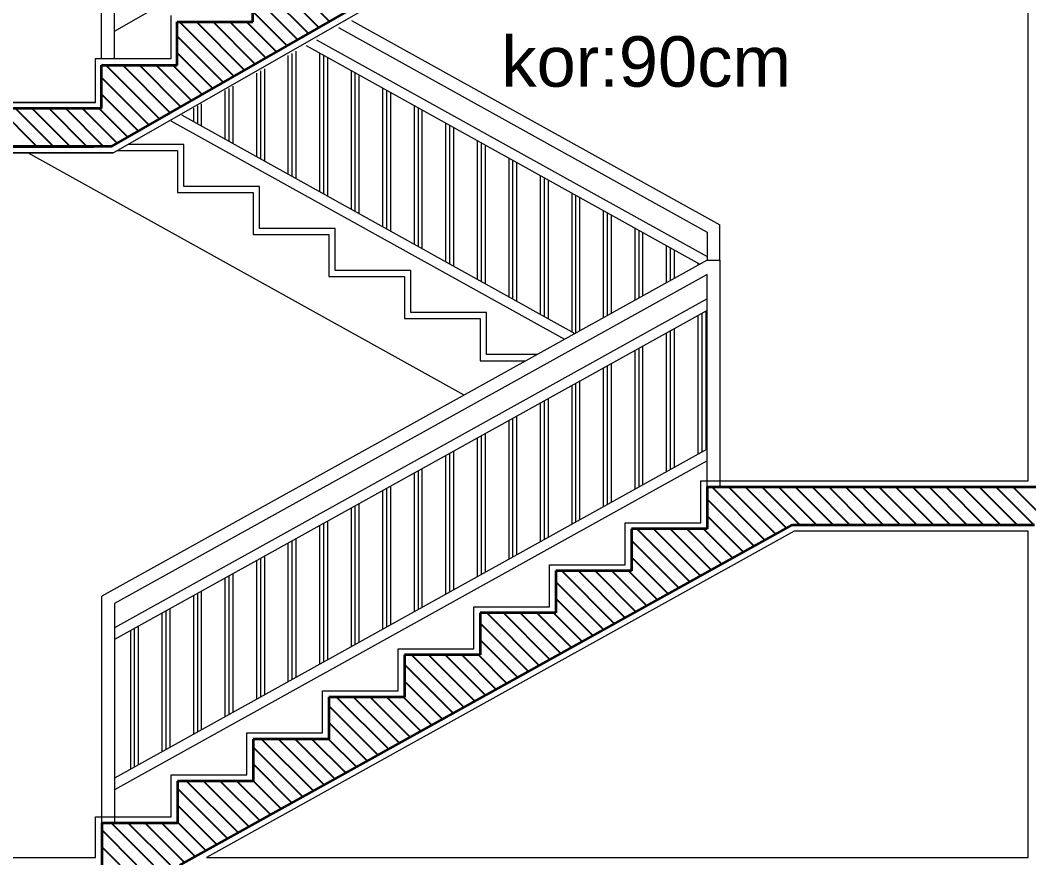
# Model space of a CAD drawing. Header units: inches. Extents: x -7543 to -822, y 102837 to 190349.
# Drawn here: x -828.7955 to -828.7155, y 102836.7985 to 102836.8649 of the extents above; entities that cross this region are included whole.
import ezdxf

# ---------------------------------------------------------------- set-up
doc = ezdxf.new("R2010")
doc.units = ezdxf.units.IN
doc.header["$MEASUREMENT"] = 0
doc.layers.add('BALKON', color=7, linetype='Continuous', lineweight=20, true_color=0xffaaa9)
doc.layers.add('DUVAR', color=7, linetype='Continuous', lineweight=35, true_color=0xfc4642)
for name, color, linetype, lineweight in [('SIVA', 150, 'Continuous', 15), ('TARAMA', 8, 'Continuous', 25), ('YAZI', 7, 'Continuous', 25)]:
    doc.layers.add(name, color=color, linetype=linetype, lineweight=lineweight)
doc.styles.add('TURKCE', font='arial.ttf')

msp = doc.modelspace()

# ---------------------------------------------------------------- linework, layer by layer
at = {"layer": 'BALKON'}
for p, q in [((-828.740984, 102836.890968), (-828.788018, 102836.864002)), ((-828.789018, 102836.861825), (-828.789018, 102836.879467)), ((-828.788018, 102836.878888), (-828.788018, 102836.861825)), ((-828.769173, 102836.864883), (-828.739984, 102836.848673)), ((-828.769173, 102836.864883), (-828.739984, 102836.848673)), ((-828.770203, 102836.864311), (-828.740984, 102836.848085)), ((-828.770203, 102836.864311), (-828.740984, 102836.848085)), ((-828.77195, 102836.863341), (-828.740984, 102836.846144)), ((-828.77195, 102836.863341), (-828.740984, 102836.846144)), ((-828.773882, 102836.852498), (-828.773882, 102836.862268)), ((-828.773882, 102836.852498), (-828.773882, 102836.862268)), ((-828.773569, 102836.852325), (-828.773569, 102836.862441)), ((-828.773569, 102836.852325), (-828.773569, 102836.862441)), ((-828.772774, 102836.862883), (-828.741564, 102836.845551)), ((-828.772774, 102836.862883), (-828.741564, 102836.845551)), ((-828.771694, 102836.851283), (-828.771694, 102836.862283)), ((-828.771694, 102836.851283), (-828.771694, 102836.862283)), ((-828.774194, 102836.852672), (-828.774194, 102836.862094)), ((-828.774194, 102836.852672), (-828.774194, 102836.862094)), ((-828.771382, 102836.85111), (-828.771382, 102836.86211)), ((-828.771382, 102836.85111), (-828.771382, 102836.86211)), ((-828.771069, 102836.850936), (-828.771069, 102836.861936)), ((-828.771069, 102836.850936), (-828.771069, 102836.861936)), ((-828.776694, 102836.85406), (-828.776694, 102836.860706)), ((-828.776694, 102836.85406), (-828.776694, 102836.860706)), ((-828.776382, 102836.853886), (-828.776382, 102836.86088)), ((-828.776382, 102836.853886), (-828.776382, 102836.86088)), ((-828.776069, 102836.853713), (-828.776069, 102836.861053)), ((-828.776069, 102836.853713), (-828.776069, 102836.861053)), ((-828.769194, 102836.849895), (-828.769194, 102836.860895)), ((-828.769194, 102836.849895), (-828.769194, 102836.860895)), ((-828.768882, 102836.849721), (-828.768882, 102836.860721)), ((-828.768882, 102836.849721), (-828.768882, 102836.860721)), ((-828.768569, 102836.849548), (-828.768569, 102836.860548)), ((-828.768569, 102836.849548), (-828.768569, 102836.860548)), ((-828.779194, 102836.855448), (-828.779194, 102836.859318)), ((-828.779194, 102836.855448), (-828.779194, 102836.859318)), ((-828.778882, 102836.855275), (-828.778882, 102836.859491)), ((-828.778882, 102836.855275), (-828.778882, 102836.859491)), ((-828.778569, 102836.855101), (-828.778569, 102836.859665)), ((-828.778569, 102836.855101), (-828.778569, 102836.859665)), ((-828.766694, 102836.848507), (-828.766694, 102836.859507)), ((-828.766694, 102836.848507), (-828.766694, 102836.859507)), ((-828.766382, 102836.848333), (-828.766382, 102836.859333)), ((-828.766382, 102836.848333), (-828.766382, 102836.859333)), ((-828.766069, 102836.84816), (-828.766069, 102836.85916)), ((-828.766069, 102836.84816), (-828.766069, 102836.85916)), ((-828.781069, 102836.85649), (-828.781069, 102836.858276)), ((-828.781069, 102836.85649), (-828.781069, 102836.858276)), ((-828.782678, 102836.857383), (-828.751468, 102836.840051)), ((-828.782678, 102836.857383), (-828.751468, 102836.840051)), ((-828.781694, 102836.856837), (-828.781694, 102836.857929)), ((-828.781694, 102836.856837), (-828.781694, 102836.857929)), ((-828.781382, 102836.856663), (-828.781382, 102836.858103)), ((-828.781382, 102836.856663), (-828.781382, 102836.858103)), ((-828.764194, 102836.847118), (-828.764194, 102836.858118)), ((-828.764194, 102836.847118), (-828.764194, 102836.858118)), ((-828.763882, 102836.846945), (-828.763882, 102836.857945)), ((-828.763882, 102836.846945), (-828.763882, 102836.857945)), ((-828.763569, 102836.846771), (-828.763569, 102836.857771)), ((-828.763569, 102836.846771), (-828.763569, 102836.857771)), ((-828.783502, 102836.856925), (-828.752291, 102836.839593)), ((-828.783502, 102836.856925), (-828.752291, 102836.839593)), ((-828.761694, 102836.84573), (-828.761694, 102836.85673)), ((-828.761694, 102836.84573), (-828.761694, 102836.85673)), ((-828.761382, 102836.845556), (-828.761382, 102836.856556)), ((-828.761382, 102836.845556), (-828.761382, 102836.856556)), ((-828.761069, 102836.845383), (-828.761069, 102836.856383)), ((-828.761069, 102836.845383), (-828.761069, 102836.856383)), ((-828.782484, 102836.855053), (-828.786874, 102836.855053)), ((-828.782484, 102836.855053), (-828.786874, 102836.855053)), ((-828.782484, 102836.851721), (-828.782484, 102836.855053)), ((-828.782484, 102836.851721), (-828.782484, 102836.855053)), ((-828.759194, 102836.844342), (-828.759194, 102836.855342)), ((-828.759194, 102836.844342), (-828.759194, 102836.855342)), ((-828.758882, 102836.844168), (-828.758882, 102836.855168)), ((-828.758882, 102836.844168), (-828.758882, 102836.855168)), ((-828.758569, 102836.843995), (-828.758569, 102836.854995)), ((-828.758569, 102836.843995), (-828.758569, 102836.854995)), ((-828.760258, 102836.835169), (-828.794861, 102836.854385)), ((-828.760258, 102836.835169), (-828.794861, 102836.854385)), ((-828.787775, 102836.854553), (-828.782984, 102836.854553)), ((-828.787775, 102836.854553), (-828.782984, 102836.854553)), ((-828.782984, 102836.854553), (-828.782984, 102836.851221)), ((-828.782984, 102836.854553), (-828.782984, 102836.851221)), ((-828.756694, 102836.842953), (-828.756694, 102836.853953)), ((-828.756694, 102836.842953), (-828.756694, 102836.853953)), ((-828.756382, 102836.84278), (-828.756382, 102836.85378)), ((-828.756382, 102836.84278), (-828.756382, 102836.85378)), ((-828.756069, 102836.842606), (-828.756069, 102836.853606)), ((-828.756069, 102836.842606), (-828.756069, 102836.853606)), ((-828.754194, 102836.841565), (-828.754194, 102836.852565)), ((-828.754194, 102836.841565), (-828.754194, 102836.852565)), ((-828.753882, 102836.841391), (-828.753882, 102836.852391)), ((-828.753882, 102836.841391), (-828.753882, 102836.852391)), ((-828.753569, 102836.841218), (-828.753569, 102836.852218)), ((-828.753569, 102836.841218), (-828.753569, 102836.852218)), ((-828.782984, 102836.851221), (-828.776984, 102836.851221)), ((-828.782984, 102836.851221), (-828.776984, 102836.851221)), ((-828.776484, 102836.851721), (-828.782484, 102836.851721)), ((-828.776484, 102836.851721), (-828.782484, 102836.851721)), ((-828.776984, 102836.851221), (-828.776984, 102836.847889)), ((-828.776984, 102836.851221), (-828.776984, 102836.847889)), ((-828.776484, 102836.848389), (-828.776484, 102836.851721)), ((-828.776484, 102836.848389), (-828.776484, 102836.851721)), ((-828.751694, 102836.840177), (-828.751694, 102836.851177)), ((-828.751694, 102836.840177), (-828.751694, 102836.851177)), ((-828.751382, 102836.840098), (-828.751382, 102836.851003)), ((-828.751382, 102836.840098), (-828.751382, 102836.851003)), ((-828.751069, 102836.840272), (-828.751069, 102836.85083)), ((-828.751069, 102836.840272), (-828.751069, 102836.85083)), ((-828.749194, 102836.841313), (-828.749194, 102836.849788)), ((-828.749194, 102836.841313), (-828.749194, 102836.849788)), ((-828.748882, 102836.841487), (-828.748882, 102836.849615)), ((-828.748882, 102836.841487), (-828.748882, 102836.849615)), ((-828.748569, 102836.84166), (-828.748569, 102836.849441)), ((-828.748569, 102836.84166), (-828.748569, 102836.849441)), ((-828.739984, 102836.845873), (-828.739984, 102836.848673)), ((-828.739984, 102836.845873), (-828.739984, 102836.848673)), ((-828.776984, 102836.847889), (-828.770984, 102836.847889)), ((-828.776984, 102836.847889), (-828.770984, 102836.847889)), ((-828.770484, 102836.848389), (-828.776484, 102836.848389)), ((-828.770484, 102836.848389), (-828.776484, 102836.848389)), ((-828.770984, 102836.847889), (-828.770984, 102836.844557)), ((-828.770984, 102836.847889), (-828.770984, 102836.844557)), ((-828.770484, 102836.845057), (-828.770484, 102836.848389)), ((-828.770484, 102836.845057), (-828.770484, 102836.848389)), ((-828.746694, 102836.842702), (-828.746694, 102836.8484)), ((-828.746694, 102836.842702), (-828.746694, 102836.8484)), ((-828.746382, 102836.842875), (-828.746382, 102836.848226)), ((-828.746382, 102836.842875), (-828.746382, 102836.848226)), ((-828.746069, 102836.843049), (-828.746069, 102836.848053)), ((-828.746069, 102836.843049), (-828.746069, 102836.848053)), ((-828.740984, 102836.848085), (-828.740984, 102836.845873)), ((-828.740984, 102836.848085), (-828.740984, 102836.845873)), ((-828.744194, 102836.84409), (-828.744194, 102836.847012)), ((-828.744194, 102836.84409), (-828.744194, 102836.847012)), ((-828.743882, 102836.844263), (-828.743882, 102836.846838)), ((-828.743882, 102836.844263), (-828.743882, 102836.846838)), ((-828.743569, 102836.844437), (-828.743569, 102836.846665)), ((-828.743569, 102836.844437), (-828.743569, 102836.846665)), ((-828.740984, 102836.845873), (-828.788984, 102836.819217)), ((-828.741694, 102836.845478), (-828.741694, 102836.845623)), ((-828.741694, 102836.845478), (-828.741694, 102836.845623)), ((-828.740984, 102836.845873), (-828.739984, 102836.845873)), ((-828.740984, 102836.845873), (-828.739984, 102836.845873)), ((-828.739984, 102836.845873), (-828.739984, 102836.827873)), ((-828.740984, 102836.844729), (-828.787984, 102836.818628)), ((-828.764484, 102836.845057), (-828.770484, 102836.845057)), ((-828.764484, 102836.845057), (-828.770484, 102836.845057)), ((-828.764484, 102836.841725), (-828.764484, 102836.845057)), ((-828.764484, 102836.841725), (-828.764484, 102836.845057)), ((-828.740984, 102836.827873), (-828.740984, 102836.844729)), ((-828.770984, 102836.844557), (-828.764984, 102836.844557)), ((-828.770984, 102836.844557), (-828.764984, 102836.844557)), ((-828.764984, 102836.844557), (-828.764984, 102836.841225)), ((-828.764984, 102836.844557), (-828.764984, 102836.841225)), ((-828.740984, 102836.842788), (-828.787984, 102836.816687)), ((-828.740984, 102836.841873), (-828.787984, 102836.815772)), ((-828.758484, 102836.841725), (-828.764484, 102836.841725)), ((-828.758484, 102836.841725), (-828.764484, 102836.841725)), ((-828.758484, 102836.838393), (-828.758484, 102836.841725)), ((-828.758484, 102836.838393), (-828.758484, 102836.841725)), ((-828.741694, 102836.830478), (-828.741694, 102836.841478)), ((-828.741382, 102836.830652), (-828.741382, 102836.841652)), ((-828.741069, 102836.830825), (-828.741069, 102836.841825)), ((-828.764984, 102836.841225), (-828.758984, 102836.841225)), ((-828.764984, 102836.841225), (-828.758984, 102836.841225)), ((-828.758984, 102836.841225), (-828.758984, 102836.837893)), ((-828.758984, 102836.841225), (-828.758984, 102836.837893)), ((-828.744194, 102836.82909), (-828.744194, 102836.84009)), ((-828.743882, 102836.829263), (-828.743882, 102836.840263)), ((-828.743569, 102836.829437), (-828.743569, 102836.840437)), ((-828.746069, 102836.828049), (-828.746069, 102836.839049)), ((-828.754453, 102836.838393), (-828.758484, 102836.838393)), ((-828.754453, 102836.838393), (-828.758484, 102836.838393)), ((-828.746694, 102836.827702), (-828.746694, 102836.838702)), ((-828.746382, 102836.827875), (-828.746382, 102836.838875)), ((-828.758984, 102836.837893), (-828.755354, 102836.837893)), ((-828.758984, 102836.837893), (-828.755354, 102836.837893)), ((-828.748882, 102836.826487), (-828.748882, 102836.837487)), ((-828.748569, 102836.82666), (-828.748569, 102836.83766)), ((-828.749194, 102836.826313), (-828.749194, 102836.837313)), ((-828.751694, 102836.824925), (-828.751694, 102836.835925)), ((-828.751382, 102836.825098), (-828.751382, 102836.836098)), ((-828.751069, 102836.825272), (-828.751069, 102836.836272)), ((-828.754194, 102836.823537), (-828.754194, 102836.834537)), ((-828.753882, 102836.82371), (-828.753882, 102836.83471)), ((-828.753569, 102836.823884), (-828.753569, 102836.834884)), ((-828.756069, 102836.822495), (-828.756069, 102836.833495)), ((-828.756694, 102836.822148), (-828.756694, 102836.833148)), ((-828.756382, 102836.822322), (-828.756382, 102836.833322)), ((-828.758882, 102836.820933), (-828.758882, 102836.831933)), ((-828.758569, 102836.821107), (-828.758569, 102836.832107)), ((-828.759194, 102836.82076), (-828.759194, 102836.83176)), ((-828.740984, 102836.830873), (-828.787984, 102836.804772)), ((-828.761694, 102836.819372), (-828.761694, 102836.830372)), ((-828.761382, 102836.819545), (-828.761382, 102836.830545)), ((-828.761069, 102836.819719), (-828.761069, 102836.830719)), ((-828.740984, 102836.829958), (-828.787984, 102836.803857)), ((-828.764194, 102836.817983), (-828.764194, 102836.828983)), ((-828.763882, 102836.818157), (-828.763882, 102836.829157)), ((-828.763569, 102836.81833), (-828.763569, 102836.82933)), ((-828.766069, 102836.816942), (-828.766069, 102836.827942)), ((-828.766694, 102836.816595), (-828.766694, 102836.827595)), ((-828.766382, 102836.816768), (-828.766382, 102836.827768)), ((-828.769194, 102836.815207), (-828.769194, 102836.826207)), ((-828.768882, 102836.81538), (-828.768882, 102836.82638)), ((-828.768569, 102836.815554), (-828.768569, 102836.826554)), ((-828.771694, 102836.813818), (-828.771694, 102836.824818)), ((-828.771382, 102836.813992), (-828.771382, 102836.824992)), ((-828.771069, 102836.814165), (-828.771069, 102836.825165)), ((-828.774194, 102836.81243), (-828.774194, 102836.82343)), ((-828.773882, 102836.812603), (-828.773882, 102836.823603)), ((-828.773569, 102836.812777), (-828.773569, 102836.823777)), ((-828.776382, 102836.811215), (-828.776382, 102836.822215)), ((-828.776069, 102836.811389), (-828.776069, 102836.822389)), ((-828.776694, 102836.811042), (-828.776694, 102836.822042)), ((-828.779194, 102836.809653), (-828.779194, 102836.820653)), ((-828.778882, 102836.809827), (-828.778882, 102836.820827)), ((-828.778569, 102836.81), (-828.778569, 102836.821)), ((-828.788984, 102836.801217), (-828.788984, 102836.819217)), ((-828.781694, 102836.808265), (-828.781694, 102836.819265)), ((-828.781382, 102836.808438), (-828.781382, 102836.819438)), ((-828.781069, 102836.808612), (-828.781069, 102836.819612)), ((-828.787984, 102836.818628), (-828.787984, 102836.801217)), ((-828.783569, 102836.807224), (-828.783569, 102836.818224)), ((-828.784194, 102836.806877), (-828.784194, 102836.817877)), ((-828.783882, 102836.80705), (-828.783882, 102836.81805)), ((-828.786382, 102836.805662), (-828.786382, 102836.816662)), ((-828.786069, 102836.805835), (-828.786069, 102836.816835)), ((-828.786694, 102836.805488), (-828.786694, 102836.816488)), ((-828.788984, 102836.801717), (-828.788984, 102836.814741))]:
    msp.add_line(p, q, dxfattribs=at)
at = {"layer": 'DUVAR'}
for p, q in [((-828.788219, 102836.854885), (-828.745525, 102836.879362)), ((-828.777018, 102836.864765), (-828.777018, 102836.868205)), ((-828.783018, 102836.861325), (-828.783018, 102836.864765)), ((-828.783018, 102836.864765), (-828.777018, 102836.864765)), ((-828.789018, 102836.857885), (-828.789018, 102836.861325)), ((-828.789018, 102836.861325), (-828.783018, 102836.861325)), ((-828.789018, 102836.857885), (-828.830518, 102836.857885)), ((-828.825518, 102836.854885), (-828.789618, 102836.854885)), ((-828.788219, 102836.854885), (-828.825518, 102836.854885)), ((-828.740984, 102836.827873), (-828.740984, 102836.824541)), ((-828.740984, 102836.827873), (-828.711018, 102836.827873)), ((-828.782805, 102836.797885), (-828.734207, 102836.824873)), ((-828.734207, 102836.824873), (-828.715018, 102836.824873)), ((-828.740984, 102836.824541), (-828.746984, 102836.824541)), ((-828.746984, 102836.824541), (-828.746984, 102836.821209)), ((-828.746984, 102836.821209), (-828.752984, 102836.821209)), ((-828.752984, 102836.821209), (-828.752984, 102836.817877)), ((-828.752984, 102836.817877), (-828.758984, 102836.817877)), ((-828.758984, 102836.817877), (-828.758984, 102836.814545)), ((-828.758984, 102836.814545), (-828.764984, 102836.814545)), ((-828.764984, 102836.814545), (-828.764984, 102836.811213)), ((-828.764984, 102836.811213), (-828.770984, 102836.811213)), ((-828.770984, 102836.811213), (-828.770984, 102836.807881)), ((-828.770984, 102836.807881), (-828.776984, 102836.807881)), ((-828.776984, 102836.807881), (-828.776984, 102836.804549)), ((-828.776984, 102836.804549), (-828.782984, 102836.804549)), ((-828.782984, 102836.804549), (-828.782984, 102836.801217)), ((-828.782984, 102836.801217), (-828.788984, 102836.801217)), ((-828.788984, 102836.801217), (-828.788984, 102836.797885))]:
    msp.add_line(p, q, dxfattribs=at)
at = {"layer": 'SIVA'}
for p, q in [((-828.715518, 102836.828373), (-828.715518, 102836.891301)), ((-828.788085, 102836.854385), (-828.745277, 102836.878928)), ((-828.783518, 102836.865265), (-828.783518, 102836.861825)), ((-828.783518, 102836.861825), (-828.789518, 102836.861825)), ((-828.789518, 102836.861825), (-828.789518, 102836.858385)), ((-828.825018, 102836.858385), (-828.789484, 102836.858385)), ((-828.789518, 102836.858385), (-828.800263, 102836.858385)), ((-828.788077, 102836.854385), (-828.825018, 102836.854385)), ((-828.800263, 102836.854385), (-828.788085, 102836.854385)), ((-828.741484, 102836.825041), (-828.741484, 102836.828373)), ((-828.741484, 102836.828373), (-828.715518, 102836.828373)), ((-828.747484, 102836.821709), (-828.747484, 102836.825041)), ((-828.747484, 102836.825041), (-828.741484, 102836.825041)), ((-828.734077, 102836.824373), (-828.780694, 102836.798485)), ((-828.715518, 102836.824373), (-828.734077, 102836.824373)), ((-828.715518, 102836.798485), (-828.715518, 102836.824373)), ((-828.753484, 102836.818377), (-828.753484, 102836.821709)), ((-828.753484, 102836.821709), (-828.747484, 102836.821709)), ((-828.759484, 102836.815045), (-828.759484, 102836.818377)), ((-828.759484, 102836.818377), (-828.753484, 102836.818377)), ((-828.765484, 102836.811713), (-828.765484, 102836.815045)), ((-828.765484, 102836.815045), (-828.759484, 102836.815045)), ((-828.771484, 102836.808381), (-828.771484, 102836.811713)), ((-828.771484, 102836.811713), (-828.765484, 102836.811713)), ((-828.777484, 102836.805049), (-828.777484, 102836.808381)), ((-828.777484, 102836.808381), (-828.771484, 102836.808381)), ((-828.783484, 102836.801717), (-828.783484, 102836.805049)), ((-828.783484, 102836.805049), (-828.777484, 102836.805049)), ((-828.789484, 102836.798485), (-828.789484, 102836.801717)), ((-828.789484, 102836.801717), (-828.783484, 102836.801717)), ((-828.825018, 102836.798485), (-828.789484, 102836.798485)), ((-828.780694, 102836.798485), (-828.715518, 102836.798485))]:
    msp.add_line(p, q, dxfattribs=at)
at = {"layer": 'TARAMA'}
for p, q in [((-828.772605, 102836.863837), (-828.776973, 102836.868205)), ((-828.771762, 102836.86432), (-828.775647, 102836.868205)), ((-828.77092, 102836.864803), (-828.774322, 102836.868205)), ((-828.773448, 102836.863353), (-828.777018, 102836.866923)), ((-828.77429, 102836.86287), (-828.777018, 102836.865597)), ((-828.778504, 102836.860455), (-828.782814, 102836.864765)), ((-828.777661, 102836.860938), (-828.781488, 102836.864765)), ((-828.776818, 102836.861421), (-828.780162, 102836.864765)), ((-828.775976, 102836.861904), (-828.778836, 102836.864765)), ((-828.775133, 102836.862387), (-828.777511, 102836.864765)), ((-828.782594, 102836.863882), (-828.782594, 102836.863882)), ((-828.781931, 102836.864545), (-828.781931, 102836.864545)), ((-828.781268, 102836.863882), (-828.781268, 102836.863882)), ((-828.780605, 102836.864545), (-828.780605, 102836.864545)), ((-828.779942, 102836.863882), (-828.779942, 102836.863882)), ((-828.77928, 102836.864545), (-828.77928, 102836.864545)), ((-828.778617, 102836.863882), (-828.778617, 102836.863882)), ((-828.777954, 102836.864545), (-828.777954, 102836.864545)), ((-828.777291, 102836.863882), (-828.777291, 102836.863882)), ((-828.776628, 102836.864545), (-828.776628, 102836.864545)), ((-828.775965, 102836.863882), (-828.775965, 102836.863882)), ((-828.775302, 102836.864545), (-828.775302, 102836.864545)), ((-828.774639, 102836.863882), (-828.774639, 102836.863882)), ((-828.773976, 102836.864545), (-828.773976, 102836.864545)), ((-828.773313, 102836.863882), (-828.773313, 102836.863882)), ((-828.77265, 102836.864545), (-828.77265, 102836.864545)), ((-828.779346, 102836.859971), (-828.783018, 102836.863642)), ((-828.781931, 102836.863219), (-828.781931, 102836.863219)), ((-828.780605, 102836.863219), (-828.780605, 102836.863219)), ((-828.77928, 102836.863219), (-828.77928, 102836.863219)), ((-828.777954, 102836.863219), (-828.777954, 102836.863219)), ((-828.776628, 102836.863219), (-828.776628, 102836.863219)), ((-828.775302, 102836.863219), (-828.775302, 102836.863219)), ((-828.773976, 102836.863219), (-828.773976, 102836.863219)), ((-828.780189, 102836.859488), (-828.783018, 102836.862317)), ((-828.782594, 102836.862556), (-828.782594, 102836.862556)), ((-828.781268, 102836.862556), (-828.781268, 102836.862556)), ((-828.779942, 102836.862556), (-828.779942, 102836.862556)), ((-828.778617, 102836.862556), (-828.778617, 102836.862556)), ((-828.777291, 102836.862556), (-828.777291, 102836.862556)), ((-828.775965, 102836.862556), (-828.775965, 102836.862556)), ((-828.781931, 102836.861893), (-828.781931, 102836.861893)), ((-828.780605, 102836.861893), (-828.780605, 102836.861893)), ((-828.77928, 102836.861893), (-828.77928, 102836.861893)), ((-828.777954, 102836.861893), (-828.777954, 102836.861893)), ((-828.776628, 102836.861893), (-828.776628, 102836.861893)), ((-828.784403, 102836.857073), (-828.788655, 102836.861325)), ((-828.787897, 102836.86123), (-828.787897, 102836.86123)), ((-828.78356, 102836.857556), (-828.787329, 102836.861325)), ((-828.786572, 102836.86123), (-828.786572, 102836.86123)), ((-828.782717, 102836.858039), (-828.786003, 102836.861325)), ((-828.785246, 102836.86123), (-828.785246, 102836.86123)), ((-828.781875, 102836.858522), (-828.784677, 102836.861325)), ((-828.78392, 102836.86123), (-828.78392, 102836.86123)), ((-828.781032, 102836.859005), (-828.783351, 102836.861325)), ((-828.782594, 102836.86123), (-828.782594, 102836.86123)), ((-828.781268, 102836.86123), (-828.781268, 102836.86123)), ((-828.779942, 102836.86123), (-828.779942, 102836.86123)), ((-828.778617, 102836.86123), (-828.778617, 102836.86123)), ((-828.777291, 102836.86123), (-828.777291, 102836.86123)), ((-828.785245, 102836.856589), (-828.789018, 102836.860362)), ((-828.78856, 102836.860567), (-828.78856, 102836.860567)), ((-828.787897, 102836.859904), (-828.787897, 102836.859904)), ((-828.787235, 102836.860567), (-828.787235, 102836.860567)), ((-828.786572, 102836.859904), (-828.786572, 102836.859904)), ((-828.785909, 102836.860567), (-828.785909, 102836.860567)), ((-828.785246, 102836.859904), (-828.785246, 102836.859904)), ((-828.784583, 102836.860567), (-828.784583, 102836.860567)), ((-828.78392, 102836.859904), (-828.78392, 102836.859904)), ((-828.783257, 102836.860567), (-828.783257, 102836.860567)), ((-828.782594, 102836.859904), (-828.782594, 102836.859904)), ((-828.781931, 102836.860567), (-828.781931, 102836.860567)), ((-828.781268, 102836.859904), (-828.781268, 102836.859904)), ((-828.780605, 102836.860567), (-828.780605, 102836.860567)), ((-828.779942, 102836.859904), (-828.779942, 102836.859904)), ((-828.77928, 102836.860567), (-828.77928, 102836.860567)), ((-828.786088, 102836.856106), (-828.789018, 102836.859036)), ((-828.78856, 102836.859242), (-828.78856, 102836.859242)), ((-828.787235, 102836.859242), (-828.787235, 102836.859242)), ((-828.785909, 102836.859242), (-828.785909, 102836.859242)), ((-828.784583, 102836.859242), (-828.784583, 102836.859242)), ((-828.783257, 102836.859242), (-828.783257, 102836.859242)), ((-828.781931, 102836.859242), (-828.781931, 102836.859242)), ((-828.787897, 102836.858579), (-828.787897, 102836.858579)), ((-828.786572, 102836.858579), (-828.786572, 102836.858579)), ((-828.785246, 102836.858579), (-828.785246, 102836.858579)), ((-828.78392, 102836.858579), (-828.78392, 102836.858579)), ((-828.782594, 102836.858579), (-828.782594, 102836.858579)), ((-828.794147, 102836.854885), (-828.797147, 102836.857885)), ((-828.792821, 102836.854885), (-828.795821, 102836.857885)), ((-828.791496, 102836.854885), (-828.794496, 102836.857885)), ((-828.79017, 102836.854885), (-828.79317, 102836.857885)), ((-828.788844, 102836.854885), (-828.791844, 102836.857885)), ((-828.787773, 102836.85514), (-828.790518, 102836.857885)), ((-828.786931, 102836.855623), (-828.789192, 102836.857885)), ((-828.78856, 102836.857916), (-828.78856, 102836.857916)), ((-828.787235, 102836.857916), (-828.787235, 102836.857916)), ((-828.785909, 102836.857916), (-828.785909, 102836.857916)), ((-828.784583, 102836.857916), (-828.784583, 102836.857916)), ((-828.783257, 102836.857916), (-828.783257, 102836.857916)), ((-828.795189, 102836.85659), (-828.795189, 102836.85659)), ((-828.794527, 102836.857253), (-828.794527, 102836.857253)), ((-828.793864, 102836.85659), (-828.793864, 102836.85659)), ((-828.793201, 102836.857253), (-828.793201, 102836.857253)), ((-828.792538, 102836.85659), (-828.792538, 102836.85659)), ((-828.791875, 102836.857253), (-828.791875, 102836.857253)), ((-828.791212, 102836.85659), (-828.791212, 102836.85659)), ((-828.790549, 102836.857253), (-828.790549, 102836.857253)), ((-828.789886, 102836.85659), (-828.789886, 102836.85659)), ((-828.789223, 102836.857253), (-828.789223, 102836.857253)), ((-828.78856, 102836.85659), (-828.78856, 102836.85659)), ((-828.787897, 102836.857253), (-828.787897, 102836.857253)), ((-828.787235, 102836.85659), (-828.787235, 102836.85659)), ((-828.786572, 102836.857253), (-828.786572, 102836.857253)), ((-828.785909, 102836.85659), (-828.785909, 102836.85659)), ((-828.785246, 102836.857253), (-828.785246, 102836.857253)), ((-828.794527, 102836.855927), (-828.794527, 102836.855927)), ((-828.793201, 102836.855927), (-828.793201, 102836.855927)), ((-828.791875, 102836.855927), (-828.791875, 102836.855927)), ((-828.790549, 102836.855927), (-828.790549, 102836.855927)), ((-828.789223, 102836.855927), (-828.789223, 102836.855927)), ((-828.787897, 102836.855927), (-828.787897, 102836.855927)), ((-828.786572, 102836.855927), (-828.786572, 102836.855927)), ((-828.795189, 102836.855264), (-828.795189, 102836.855264)), ((-828.793864, 102836.855264), (-828.793864, 102836.855264)), ((-828.792538, 102836.855264), (-828.792538, 102836.855264)), ((-828.791212, 102836.855264), (-828.791212, 102836.855264)), ((-828.789886, 102836.855264), (-828.789886, 102836.855264)), ((-828.78856, 102836.855264), (-828.78856, 102836.855264)), ((-828.7364, 102836.823654), (-828.740619, 102836.827873)), ((-828.735548, 102836.824128), (-828.739293, 102836.827873)), ((-828.734696, 102836.824601), (-828.737967, 102836.827873)), ((-828.733641, 102836.824873), (-828.736641, 102836.827873)), ((-828.732315, 102836.824873), (-828.735315, 102836.827873)), ((-828.73099, 102836.824873), (-828.73399, 102836.827873)), ((-828.729664, 102836.824873), (-828.732664, 102836.827873)), ((-828.728338, 102836.824873), (-828.731338, 102836.827873)), ((-828.727012, 102836.824873), (-828.730012, 102836.827873)), ((-828.725686, 102836.824873), (-828.728686, 102836.827873)), ((-828.72436, 102836.824873), (-828.72736, 102836.827873)), ((-828.723035, 102836.824873), (-828.726035, 102836.827873)), ((-828.721709, 102836.824873), (-828.724709, 102836.827873)), ((-828.720383, 102836.824873), (-828.723383, 102836.827873)), ((-828.719057, 102836.824873), (-828.722057, 102836.827873)), ((-828.717731, 102836.824873), (-828.720731, 102836.827873)), ((-828.716405, 102836.824873), (-828.719405, 102836.827873)), ((-828.71508, 102836.824873), (-828.71808, 102836.827873)), ((-828.711018, 102836.822136), (-828.716754, 102836.827873)), ((-828.740831, 102836.827422), (-828.740831, 102836.827422)), ((-828.739505, 102836.827422), (-828.739505, 102836.827422)), ((-828.738179, 102836.827422), (-828.738179, 102836.827422)), ((-828.736853, 102836.827422), (-828.736853, 102836.827422)), ((-828.735527, 102836.827422), (-828.735527, 102836.827422)), ((-828.734202, 102836.827422), (-828.734202, 102836.827422)), ((-828.732876, 102836.827422), (-828.732876, 102836.827422)), ((-828.73155, 102836.827422), (-828.73155, 102836.827422)), ((-828.730224, 102836.827422), (-828.730224, 102836.827422)), ((-828.728898, 102836.827422), (-828.728898, 102836.827422)), ((-828.727572, 102836.827422), (-828.727572, 102836.827422)), ((-828.726247, 102836.827422), (-828.726247, 102836.827422)), ((-828.724921, 102836.827422), (-828.724921, 102836.827422)), ((-828.723595, 102836.827422), (-828.723595, 102836.827422)), ((-828.722269, 102836.827422), (-828.722269, 102836.827422)), ((-828.720943, 102836.827422), (-828.720943, 102836.827422)), ((-828.719617, 102836.827422), (-828.719617, 102836.827422)), ((-828.718292, 102836.827422), (-828.718292, 102836.827422)), ((-828.716966, 102836.827422), (-828.716966, 102836.827422)), ((-828.71564, 102836.827422), (-828.71564, 102836.827422)), ((-828.737253, 102836.823181), (-828.740984, 102836.826912)), ((-828.740168, 102836.826759), (-828.740168, 102836.826759)), ((-828.738842, 102836.826759), (-828.738842, 102836.826759)), ((-828.737516, 102836.826759), (-828.737516, 102836.826759)), ((-828.73619, 102836.826759), (-828.73619, 102836.826759)), ((-828.734864, 102836.826759), (-828.734864, 102836.826759)), ((-828.733539, 102836.826759), (-828.733539, 102836.826759)), ((-828.732213, 102836.826759), (-828.732213, 102836.826759)), ((-828.730887, 102836.826759), (-828.730887, 102836.826759)), ((-828.729561, 102836.826759), (-828.729561, 102836.826759)), ((-828.728235, 102836.826759), (-828.728235, 102836.826759)), ((-828.726909, 102836.826759), (-828.726909, 102836.826759)), ((-828.725584, 102836.826759), (-828.725584, 102836.826759)), ((-828.724258, 102836.826759), (-828.724258, 102836.826759)), ((-828.722932, 102836.826759), (-828.722932, 102836.826759)), ((-828.721606, 102836.826759), (-828.721606, 102836.826759)), ((-828.72028, 102836.826759), (-828.72028, 102836.826759)), ((-828.718955, 102836.826759), (-828.718955, 102836.826759)), ((-828.717629, 102836.826759), (-828.717629, 102836.826759)), ((-828.716303, 102836.826759), (-828.716303, 102836.826759)), ((-828.738105, 102836.822708), (-828.740984, 102836.825586)), ((-828.740831, 102836.826096), (-828.740831, 102836.826096)), ((-828.740168, 102836.825433), (-828.740168, 102836.825433)), ((-828.739505, 102836.826096), (-828.739505, 102836.826096)), ((-828.738842, 102836.825433), (-828.738842, 102836.825433)), ((-828.738179, 102836.826096), (-828.738179, 102836.826096)), ((-828.737516, 102836.825433), (-828.737516, 102836.825433)), ((-828.736853, 102836.826096), (-828.736853, 102836.826096)), ((-828.73619, 102836.825433), (-828.73619, 102836.825433)), ((-828.735527, 102836.826096), (-828.735527, 102836.826096)), ((-828.734864, 102836.825433), (-828.734864, 102836.825433)), ((-828.734202, 102836.826096), (-828.734202, 102836.826096)), ((-828.733539, 102836.825433), (-828.733539, 102836.825433)), ((-828.732876, 102836.826096), (-828.732876, 102836.826096)), ((-828.732213, 102836.825433), (-828.732213, 102836.825433)), ((-828.73155, 102836.826096), (-828.73155, 102836.826096)), ((-828.730887, 102836.825433), (-828.730887, 102836.825433)), ((-828.730224, 102836.826096), (-828.730224, 102836.826096)), ((-828.729561, 102836.825433), (-828.729561, 102836.825433)), ((-828.728898, 102836.826096), (-828.728898, 102836.826096)), ((-828.728235, 102836.825433), (-828.728235, 102836.825433)), ((-828.727572, 102836.826096), (-828.727572, 102836.826096)), ((-828.726909, 102836.825433), (-828.726909, 102836.825433)), ((-828.726247, 102836.826096), (-828.726247, 102836.826096)), ((-828.725584, 102836.825433), (-828.725584, 102836.825433)), ((-828.724921, 102836.826096), (-828.724921, 102836.826096)), ((-828.724258, 102836.825433), (-828.724258, 102836.825433)), ((-828.723595, 102836.826096), (-828.723595, 102836.826096)), ((-828.722932, 102836.825433), (-828.722932, 102836.825433)), ((-828.722269, 102836.826096), (-828.722269, 102836.826096)), ((-828.721606, 102836.825433), (-828.721606, 102836.825433)), ((-828.720943, 102836.826096), (-828.720943, 102836.826096)), ((-828.72028, 102836.825433), (-828.72028, 102836.825433)), ((-828.719617, 102836.826096), (-828.719617, 102836.826096)), ((-828.718955, 102836.825433), (-828.718955, 102836.825433)), ((-828.718292, 102836.826096), (-828.718292, 102836.826096)), ((-828.717629, 102836.825433), (-828.717629, 102836.825433)), ((-828.716966, 102836.826096), (-828.716966, 102836.826096)), ((-828.716303, 102836.825433), (-828.716303, 102836.825433)), ((-828.71564, 102836.826096), (-828.71564, 102836.826096)), ((-828.740831, 102836.82477), (-828.740831, 102836.82477)), ((-828.739505, 102836.82477), (-828.739505, 102836.82477)), ((-828.738179, 102836.82477), (-828.738179, 102836.82477)), ((-828.736853, 102836.82477), (-828.736853, 102836.82477)), ((-828.735527, 102836.82477), (-828.735527, 102836.82477)), ((-828.746797, 102836.824107), (-828.746797, 102836.824107)), ((-828.742367, 102836.820341), (-828.746567, 102836.824541)), ((-828.745471, 102836.824107), (-828.745471, 102836.824107)), ((-828.741515, 102836.820814), (-828.745242, 102836.824541)), ((-828.744145, 102836.824107), (-828.744145, 102836.824107)), ((-828.740663, 102836.821288), (-828.743916, 102836.824541)), ((-828.742819, 102836.824107), (-828.742819, 102836.824107)), ((-828.73981, 102836.821761), (-828.74259, 102836.824541)), ((-828.741494, 102836.824107), (-828.741494, 102836.824107)), ((-828.738958, 102836.822234), (-828.741264, 102836.824541)), ((-828.740168, 102836.824107), (-828.740168, 102836.824107)), ((-828.738842, 102836.824107), (-828.738842, 102836.824107)), ((-828.737516, 102836.824107), (-828.737516, 102836.824107)), ((-828.73619, 102836.824107), (-828.73619, 102836.824107)), ((-828.74322, 102836.819867), (-828.746984, 102836.823631)), ((-828.746134, 102836.823444), (-828.746134, 102836.823444)), ((-828.744808, 102836.823444), (-828.744808, 102836.823444)), ((-828.743482, 102836.823444), (-828.743482, 102836.823444)), ((-828.742156, 102836.823444), (-828.742156, 102836.823444)), ((-828.740831, 102836.823444), (-828.740831, 102836.823444)), ((-828.739505, 102836.823444), (-828.739505, 102836.823444)), ((-828.738179, 102836.823444), (-828.738179, 102836.823444)), ((-828.736853, 102836.823444), (-828.736853, 102836.823444)), ((-828.744072, 102836.819394), (-828.746984, 102836.822305)), ((-828.746797, 102836.822781), (-828.746797, 102836.822781)), ((-828.745471, 102836.822781), (-828.745471, 102836.822781)), ((-828.744145, 102836.822781), (-828.744145, 102836.822781)), ((-828.742819, 102836.822781), (-828.742819, 102836.822781)), ((-828.741494, 102836.822781), (-828.741494, 102836.822781)), ((-828.740168, 102836.822781), (-828.740168, 102836.822781)), ((-828.738842, 102836.822781), (-828.738842, 102836.822781)), ((-828.746797, 102836.821456), (-828.746797, 102836.821456)), ((-828.746134, 102836.822118), (-828.746134, 102836.822118)), ((-828.745471, 102836.821456), (-828.745471, 102836.821456)), ((-828.744808, 102836.822118), (-828.744808, 102836.822118)), ((-828.744145, 102836.821456), (-828.744145, 102836.821456)), ((-828.743482, 102836.822118), (-828.743482, 102836.822118)), ((-828.742819, 102836.821456), (-828.742819, 102836.821456)), ((-828.742156, 102836.822118), (-828.742156, 102836.822118)), ((-828.741494, 102836.821456), (-828.741494, 102836.821456)), ((-828.740831, 102836.822118), (-828.740831, 102836.822118)), ((-828.739505, 102836.822118), (-828.739505, 102836.822118)), ((-828.752763, 102836.820793), (-828.752763, 102836.820793)), ((-828.748335, 102836.817027), (-828.752516, 102836.821209)), ((-828.751437, 102836.820793), (-828.751437, 102836.820793)), ((-828.747482, 102836.8175), (-828.75119, 102836.821209)), ((-828.750111, 102836.820793), (-828.750111, 102836.820793)), ((-828.74663, 102836.817974), (-828.749865, 102836.821209)), ((-828.748786, 102836.820793), (-828.748786, 102836.820793)), ((-828.745777, 102836.818447), (-828.748539, 102836.821209)), ((-828.74746, 102836.820793), (-828.74746, 102836.820793)), ((-828.744925, 102836.818921), (-828.747213, 102836.821209)), ((-828.746134, 102836.820793), (-828.746134, 102836.820793)), ((-828.744808, 102836.820793), (-828.744808, 102836.820793)), ((-828.743482, 102836.820793), (-828.743482, 102836.820793)), ((-828.742156, 102836.820793), (-828.742156, 102836.820793)), ((-828.749187, 102836.816554), (-828.752984, 102836.82035)), ((-828.7521, 102836.82013), (-828.7521, 102836.82013)), ((-828.750774, 102836.82013), (-828.750774, 102836.82013)), ((-828.749448, 102836.82013), (-828.749448, 102836.82013)), ((-828.748123, 102836.82013), (-828.748123, 102836.82013)), ((-828.746797, 102836.82013), (-828.746797, 102836.82013)), ((-828.745471, 102836.82013), (-828.745471, 102836.82013)), ((-828.744145, 102836.82013), (-828.744145, 102836.82013)), ((-828.742819, 102836.82013), (-828.742819, 102836.82013)), ((-828.750039, 102836.81608), (-828.752984, 102836.819025)), ((-828.752763, 102836.819467), (-828.752763, 102836.819467)), ((-828.751437, 102836.819467), (-828.751437, 102836.819467)), ((-828.750111, 102836.819467), (-828.750111, 102836.819467)), ((-828.748786, 102836.819467), (-828.748786, 102836.819467)), ((-828.74746, 102836.819467), (-828.74746, 102836.819467)), ((-828.746134, 102836.819467), (-828.746134, 102836.819467)), ((-828.744808, 102836.819467), (-828.744808, 102836.819467)), ((-828.7521, 102836.818804), (-828.7521, 102836.818804)), ((-828.750774, 102836.818804), (-828.750774, 102836.818804)), ((-828.749448, 102836.818804), (-828.749448, 102836.818804)), ((-828.748123, 102836.818804), (-828.748123, 102836.818804)), ((-828.746797, 102836.818804), (-828.746797, 102836.818804)), ((-828.745471, 102836.818804), (-828.745471, 102836.818804)), ((-828.758729, 102836.817478), (-828.758729, 102836.817478)), ((-828.754302, 102836.813713), (-828.758465, 102836.817877)), ((-828.757403, 102836.817478), (-828.757403, 102836.817478)), ((-828.753449, 102836.814187), (-828.757139, 102836.817877)), ((-828.756078, 102836.817478), (-828.756078, 102836.817478)), ((-828.752597, 102836.81466), (-828.755813, 102836.817877)), ((-828.754752, 102836.817478), (-828.754752, 102836.817478)), ((-828.751744, 102836.815134), (-828.754488, 102836.817877)), ((-828.753426, 102836.817478), (-828.753426, 102836.817478)), ((-828.750892, 102836.815607), (-828.753162, 102836.817877)), ((-828.752763, 102836.818141), (-828.752763, 102836.818141)), ((-828.7521, 102836.817478), (-828.7521, 102836.817478)), ((-828.751437, 102836.818141), (-828.751437, 102836.818141)), ((-828.750774, 102836.817478), (-828.750774, 102836.817478)), ((-828.750111, 102836.818141), (-828.750111, 102836.818141)), ((-828.749448, 102836.817478), (-828.749448, 102836.817478)), ((-828.748786, 102836.818141), (-828.748786, 102836.818141)), ((-828.748123, 102836.817478), (-828.748123, 102836.817478)), ((-828.74746, 102836.818141), (-828.74746, 102836.818141)), ((-828.755154, 102836.81324), (-828.758984, 102836.81707)), ((-828.758066, 102836.816815), (-828.758066, 102836.816815)), ((-828.756741, 102836.816815), (-828.756741, 102836.816815)), ((-828.755415, 102836.816815), (-828.755415, 102836.816815)), ((-828.754089, 102836.816815), (-828.754089, 102836.816815)), ((-828.752763, 102836.816815), (-828.752763, 102836.816815)), ((-828.751437, 102836.816815), (-828.751437, 102836.816815)), ((-828.750111, 102836.816815), (-828.750111, 102836.816815)), ((-828.748786, 102836.816815), (-828.748786, 102836.816815)), ((-828.758729, 102836.816152), (-828.758729, 102836.816152)), ((-828.757403, 102836.816152), (-828.757403, 102836.816152)), ((-828.756078, 102836.816152), (-828.756078, 102836.816152)), ((-828.754752, 102836.816152), (-828.754752, 102836.816152)), ((-828.753426, 102836.816152), (-828.753426, 102836.816152)), ((-828.7521, 102836.816152), (-828.7521, 102836.816152)), ((-828.750774, 102836.816152), (-828.750774, 102836.816152)), ((-828.756006, 102836.812767), (-828.758984, 102836.815744)), ((-828.758066, 102836.815489), (-828.758066, 102836.815489)), ((-828.756741, 102836.815489), (-828.756741, 102836.815489)), ((-828.755415, 102836.815489), (-828.755415, 102836.815489)), ((-828.754089, 102836.815489), (-828.754089, 102836.815489)), ((-828.752763, 102836.815489), (-828.752763, 102836.815489)), ((-828.751437, 102836.815489), (-828.751437, 102836.815489)), ((-828.760269, 102836.8104), (-828.764414, 102836.814545)), ((-828.759416, 102836.810873), (-828.763088, 102836.814545)), ((-828.758564, 102836.811346), (-828.761762, 102836.814545)), ((-828.757711, 102836.81182), (-828.760436, 102836.814545)), ((-828.756859, 102836.812293), (-828.75911, 102836.814545)), ((-828.758729, 102836.814826), (-828.758729, 102836.814826)), ((-828.757403, 102836.814826), (-828.757403, 102836.814826)), ((-828.756078, 102836.814826), (-828.756078, 102836.814826)), ((-828.754752, 102836.814826), (-828.754752, 102836.814826)), ((-828.753426, 102836.814826), (-828.753426, 102836.814826)), ((-828.761121, 102836.809926), (-828.764984, 102836.813789)), ((-828.764695, 102836.814164), (-828.764695, 102836.814164)), ((-828.764033, 102836.813501), (-828.764033, 102836.813501)), ((-828.76337, 102836.814164), (-828.76337, 102836.814164)), ((-828.762707, 102836.813501), (-828.762707, 102836.813501)), ((-828.762044, 102836.814164), (-828.762044, 102836.814164)), ((-828.761381, 102836.813501), (-828.761381, 102836.813501)), ((-828.760718, 102836.814164), (-828.760718, 102836.814164)), ((-828.760055, 102836.813501), (-828.760055, 102836.813501)), ((-828.759392, 102836.814164), (-828.759392, 102836.814164)), ((-828.758729, 102836.813501), (-828.758729, 102836.813501)), ((-828.758066, 102836.814164), (-828.758066, 102836.814164)), ((-828.757403, 102836.813501), (-828.757403, 102836.813501)), ((-828.756741, 102836.814164), (-828.756741, 102836.814164)), ((-828.756078, 102836.813501), (-828.756078, 102836.813501)), ((-828.755415, 102836.814164), (-828.755415, 102836.814164)), ((-828.754752, 102836.813501), (-828.754752, 102836.813501)), ((-828.754089, 102836.814164), (-828.754089, 102836.814164)), ((-828.764695, 102836.812838), (-828.764695, 102836.812838)), ((-828.76337, 102836.812838), (-828.76337, 102836.812838)), ((-828.762044, 102836.812838), (-828.762044, 102836.812838)), ((-828.760718, 102836.812838), (-828.760718, 102836.812838)), ((-828.759392, 102836.812838), (-828.759392, 102836.812838)), ((-828.758066, 102836.812838), (-828.758066, 102836.812838)), ((-828.756741, 102836.812838), (-828.756741, 102836.812838)), ((-828.761974, 102836.809453), (-828.764984, 102836.812463)), ((-828.764033, 102836.812175), (-828.764033, 102836.812175)), ((-828.762707, 102836.812175), (-828.762707, 102836.812175)), ((-828.761381, 102836.812175), (-828.761381, 102836.812175)), ((-828.760055, 102836.812175), (-828.760055, 102836.812175)), ((-828.758729, 102836.812175), (-828.758729, 102836.812175)), ((-828.757403, 102836.812175), (-828.757403, 102836.812175)), ((-828.766236, 102836.807086), (-828.770363, 102836.811213)), ((-828.765383, 102836.807559), (-828.769037, 102836.811213)), ((-828.764531, 102836.808033), (-828.767711, 102836.811213)), ((-828.763678, 102836.808506), (-828.766385, 102836.811213)), ((-828.762826, 102836.808979), (-828.765059, 102836.811213)), ((-828.764695, 102836.811512), (-828.764695, 102836.811512)), ((-828.76337, 102836.811512), (-828.76337, 102836.811512)), ((-828.762044, 102836.811512), (-828.762044, 102836.811512)), ((-828.760718, 102836.811512), (-828.760718, 102836.811512)), ((-828.759392, 102836.811512), (-828.759392, 102836.811512)), ((-828.767088, 102836.806613), (-828.770984, 102836.810508)), ((-828.770662, 102836.810849), (-828.770662, 102836.810849)), ((-828.769999, 102836.810186), (-828.769999, 102836.810186)), ((-828.769336, 102836.810849), (-828.769336, 102836.810849)), ((-828.768673, 102836.810186), (-828.768673, 102836.810186)), ((-828.76801, 102836.810849), (-828.76801, 102836.810849)), ((-828.767347, 102836.810186), (-828.767347, 102836.810186)), ((-828.766684, 102836.810849), (-828.766684, 102836.810849)), ((-828.766021, 102836.810186), (-828.766021, 102836.810186)), ((-828.765358, 102836.810849), (-828.765358, 102836.810849)), ((-828.764695, 102836.810186), (-828.764695, 102836.810186)), ((-828.764033, 102836.810849), (-828.764033, 102836.810849)), ((-828.76337, 102836.810186), (-828.76337, 102836.810186)), ((-828.762707, 102836.810849), (-828.762707, 102836.810849)), ((-828.762044, 102836.810186), (-828.762044, 102836.810186)), ((-828.761381, 102836.810849), (-828.761381, 102836.810849)), ((-828.760718, 102836.810186), (-828.760718, 102836.810186)), ((-828.760055, 102836.810849), (-828.760055, 102836.810849)), ((-828.770662, 102836.809523), (-828.770662, 102836.809523)), ((-828.769336, 102836.809523), (-828.769336, 102836.809523)), ((-828.76801, 102836.809523), (-828.76801, 102836.809523)), ((-828.766684, 102836.809523), (-828.766684, 102836.809523)), ((-828.765358, 102836.809523), (-828.765358, 102836.809523)), ((-828.764033, 102836.809523), (-828.764033, 102836.809523)), ((-828.762707, 102836.809523), (-828.762707, 102836.809523)), ((-828.767941, 102836.806139), (-828.770984, 102836.809182)), ((-828.769999, 102836.80886), (-828.769999, 102836.80886)), ((-828.768673, 102836.80886), (-828.768673, 102836.80886)), ((-828.767347, 102836.80886), (-828.767347, 102836.80886)), ((-828.766021, 102836.80886), (-828.766021, 102836.80886)), ((-828.764695, 102836.80886), (-828.764695, 102836.80886)), ((-828.76337, 102836.80886), (-828.76337, 102836.80886)), ((-828.772203, 102836.803772), (-828.776311, 102836.807881)), ((-828.77135, 102836.804246), (-828.774986, 102836.807881)), ((-828.770498, 102836.804719), (-828.77366, 102836.807881)), ((-828.769646, 102836.805192), (-828.772334, 102836.807881)), ((-828.768793, 102836.805666), (-828.771008, 102836.807881)), ((-828.770662, 102836.808197), (-828.770662, 102836.808197)), ((-828.769336, 102836.808197), (-828.769336, 102836.808197)), ((-828.76801, 102836.808197), (-828.76801, 102836.808197)), ((-828.766684, 102836.808197), (-828.766684, 102836.808197)), ((-828.765358, 102836.808197), (-828.765358, 102836.808197)), ((-828.773055, 102836.803299), (-828.776984, 102836.807227)), ((-828.776628, 102836.807534), (-828.776628, 102836.807534)), ((-828.775302, 102836.807534), (-828.775302, 102836.807534)), ((-828.773976, 102836.807534), (-828.773976, 102836.807534)), ((-828.77265, 102836.807534), (-828.77265, 102836.807534)), ((-828.771325, 102836.807534), (-828.771325, 102836.807534)), ((-828.769999, 102836.807534), (-828.769999, 102836.807534)), ((-828.768673, 102836.807534), (-828.768673, 102836.807534)), ((-828.767347, 102836.807534), (-828.767347, 102836.807534)), ((-828.766021, 102836.807534), (-828.766021, 102836.807534)), ((-828.776628, 102836.806209), (-828.776628, 102836.806209)), ((-828.775965, 102836.806871), (-828.775965, 102836.806871)), ((-828.775302, 102836.806209), (-828.775302, 102836.806209)), ((-828.774639, 102836.806871), (-828.774639, 102836.806871)), ((-828.773976, 102836.806209), (-828.773976, 102836.806209)), ((-828.773313, 102836.806871), (-828.773313, 102836.806871)), ((-828.77265, 102836.806209), (-828.77265, 102836.806209)), ((-828.771988, 102836.806871), (-828.771988, 102836.806871)), ((-828.771325, 102836.806209), (-828.771325, 102836.806209)), ((-828.770662, 102836.806871), (-828.770662, 102836.806871)), ((-828.769999, 102836.806209), (-828.769999, 102836.806209)), ((-828.769336, 102836.806871), (-828.769336, 102836.806871)), ((-828.768673, 102836.806209), (-828.768673, 102836.806209)), ((-828.76801, 102836.806871), (-828.76801, 102836.806871)), ((-828.766684, 102836.806871), (-828.766684, 102836.806871)), ((-828.773908, 102836.802825), (-828.776984, 102836.805902)), ((-828.775965, 102836.805546), (-828.775965, 102836.805546)), ((-828.774639, 102836.805546), (-828.774639, 102836.805546)), ((-828.773313, 102836.805546), (-828.773313, 102836.805546)), ((-828.771988, 102836.805546), (-828.771988, 102836.805546)), ((-828.770662, 102836.805546), (-828.770662, 102836.805546)), ((-828.769336, 102836.805546), (-828.769336, 102836.805546)), ((-828.776628, 102836.804883), (-828.776628, 102836.804883)), ((-828.775302, 102836.804883), (-828.775302, 102836.804883)), ((-828.773976, 102836.804883), (-828.773976, 102836.804883)), ((-828.77265, 102836.804883), (-828.77265, 102836.804883)), ((-828.771325, 102836.804883), (-828.771325, 102836.804883)), ((-828.779022, 102836.799985), (-828.782984, 102836.803947)), ((-828.782594, 102836.80422), (-828.782594, 102836.80422)), ((-828.77817, 102836.800459), (-828.78226, 102836.804549)), ((-828.781268, 102836.80422), (-828.781268, 102836.80422)), ((-828.777317, 102836.800932), (-828.780934, 102836.804549)), ((-828.779942, 102836.80422), (-828.779942, 102836.80422)), ((-828.776465, 102836.801405), (-828.779608, 102836.804549)), ((-828.778617, 102836.80422), (-828.778617, 102836.80422)), ((-828.775613, 102836.801879), (-828.778283, 102836.804549)), ((-828.777291, 102836.80422), (-828.777291, 102836.80422)), ((-828.77476, 102836.802352), (-828.776984, 102836.804576)), ((-828.775965, 102836.80422), (-828.775965, 102836.80422)), ((-828.774639, 102836.80422), (-828.774639, 102836.80422)), ((-828.773313, 102836.80422), (-828.773313, 102836.80422)), ((-828.771988, 102836.80422), (-828.771988, 102836.80422)), ((-828.781931, 102836.803557), (-828.781931, 102836.803557)), ((-828.780605, 102836.803557), (-828.780605, 102836.803557)), ((-828.77928, 102836.803557), (-828.77928, 102836.803557)), ((-828.777954, 102836.803557), (-828.777954, 102836.803557)), ((-828.776628, 102836.803557), (-828.776628, 102836.803557)), ((-828.775302, 102836.803557), (-828.775302, 102836.803557)), ((-828.773976, 102836.803557), (-828.773976, 102836.803557)), ((-828.77265, 102836.803557), (-828.77265, 102836.803557)), ((-828.779875, 102836.799512), (-828.782984, 102836.802621)), ((-828.782594, 102836.802894), (-828.782594, 102836.802894)), ((-828.781931, 102836.802231), (-828.781931, 102836.802231)), ((-828.781268, 102836.802894), (-828.781268, 102836.802894)), ((-828.780605, 102836.802231), (-828.780605, 102836.802231)), ((-828.779942, 102836.802894), (-828.779942, 102836.802894)), ((-828.77928, 102836.802231), (-828.77928, 102836.802231)), ((-828.778617, 102836.802894), (-828.778617, 102836.802894)), ((-828.777954, 102836.802231), (-828.777954, 102836.802231)), ((-828.777291, 102836.802894), (-828.777291, 102836.802894)), ((-828.776628, 102836.802231), (-828.776628, 102836.802231)), ((-828.775965, 102836.802894), (-828.775965, 102836.802894)), ((-828.775302, 102836.802231), (-828.775302, 102836.802231)), ((-828.774639, 102836.802894), (-828.774639, 102836.802894)), ((-828.782594, 102836.801568), (-828.782594, 102836.801568)), ((-828.781268, 102836.801568), (-828.781268, 102836.801568)), ((-828.779942, 102836.801568), (-828.779942, 102836.801568)), ((-828.778617, 102836.801568), (-828.778617, 102836.801568)), ((-828.777291, 102836.801568), (-828.777291, 102836.801568)), ((-828.786203, 102836.797885), (-828.788984, 102836.800666)), ((-828.78856, 102836.800905), (-828.78856, 102836.800905)), ((-828.784877, 102836.797885), (-828.788209, 102836.801217)), ((-828.787235, 102836.800905), (-828.787235, 102836.800905)), ((-828.783551, 102836.797885), (-828.786883, 102836.801217)), ((-828.785909, 102836.800905), (-828.785909, 102836.800905)), ((-828.782432, 102836.798092), (-828.785557, 102836.801217)), ((-828.784583, 102836.800905), (-828.784583, 102836.800905)), ((-828.78158, 102836.798565), (-828.784231, 102836.801217)), ((-828.783257, 102836.800905), (-828.783257, 102836.800905)), ((-828.780727, 102836.799038), (-828.782984, 102836.801295)), ((-828.781931, 102836.800905), (-828.781931, 102836.800905)), ((-828.780605, 102836.800905), (-828.780605, 102836.800905)), ((-828.77928, 102836.800905), (-828.77928, 102836.800905)), ((-828.777954, 102836.800905), (-828.777954, 102836.800905)), ((-828.787897, 102836.800242), (-828.787897, 102836.800242)), ((-828.786572, 102836.800242), (-828.786572, 102836.800242)), ((-828.785246, 102836.800242), (-828.785246, 102836.800242)), ((-828.78392, 102836.800242), (-828.78392, 102836.800242)), ((-828.782594, 102836.800242), (-828.782594, 102836.800242)), ((-828.781268, 102836.800242), (-828.781268, 102836.800242)), ((-828.779942, 102836.800242), (-828.779942, 102836.800242)), ((-828.778617, 102836.800242), (-828.778617, 102836.800242)), ((-828.787529, 102836.797885), (-828.788984, 102836.79934)), ((-828.78856, 102836.799579), (-828.78856, 102836.799579)), ((-828.787235, 102836.799579), (-828.787235, 102836.799579)), ((-828.785909, 102836.799579), (-828.785909, 102836.799579)), ((-828.784583, 102836.799579), (-828.784583, 102836.799579)), ((-828.783257, 102836.799579), (-828.783257, 102836.799579)), ((-828.781931, 102836.799579), (-828.781931, 102836.799579)), ((-828.780605, 102836.799579), (-828.780605, 102836.799579)), ((-828.787897, 102836.798917), (-828.787897, 102836.798917)), ((-828.786572, 102836.798917), (-828.786572, 102836.798917)), ((-828.785246, 102836.798917), (-828.785246, 102836.798917)), ((-828.78392, 102836.798917), (-828.78392, 102836.798917)), ((-828.782594, 102836.798917), (-828.782594, 102836.798917)), ((-828.781268, 102836.798917), (-828.781268, 102836.798917))]:
    msp.add_line(p, q, dxfattribs=at)

# ---------------------------------------------------------------- texts
at = {"layer": 'YAZI', "style": 'TURKCE'}
msp.add_text('kor:90cm', height=0.004, dxfattribs=at).set_placement((-828.757301, 102836.859627))

doc.saveas('drawing.dxf')
